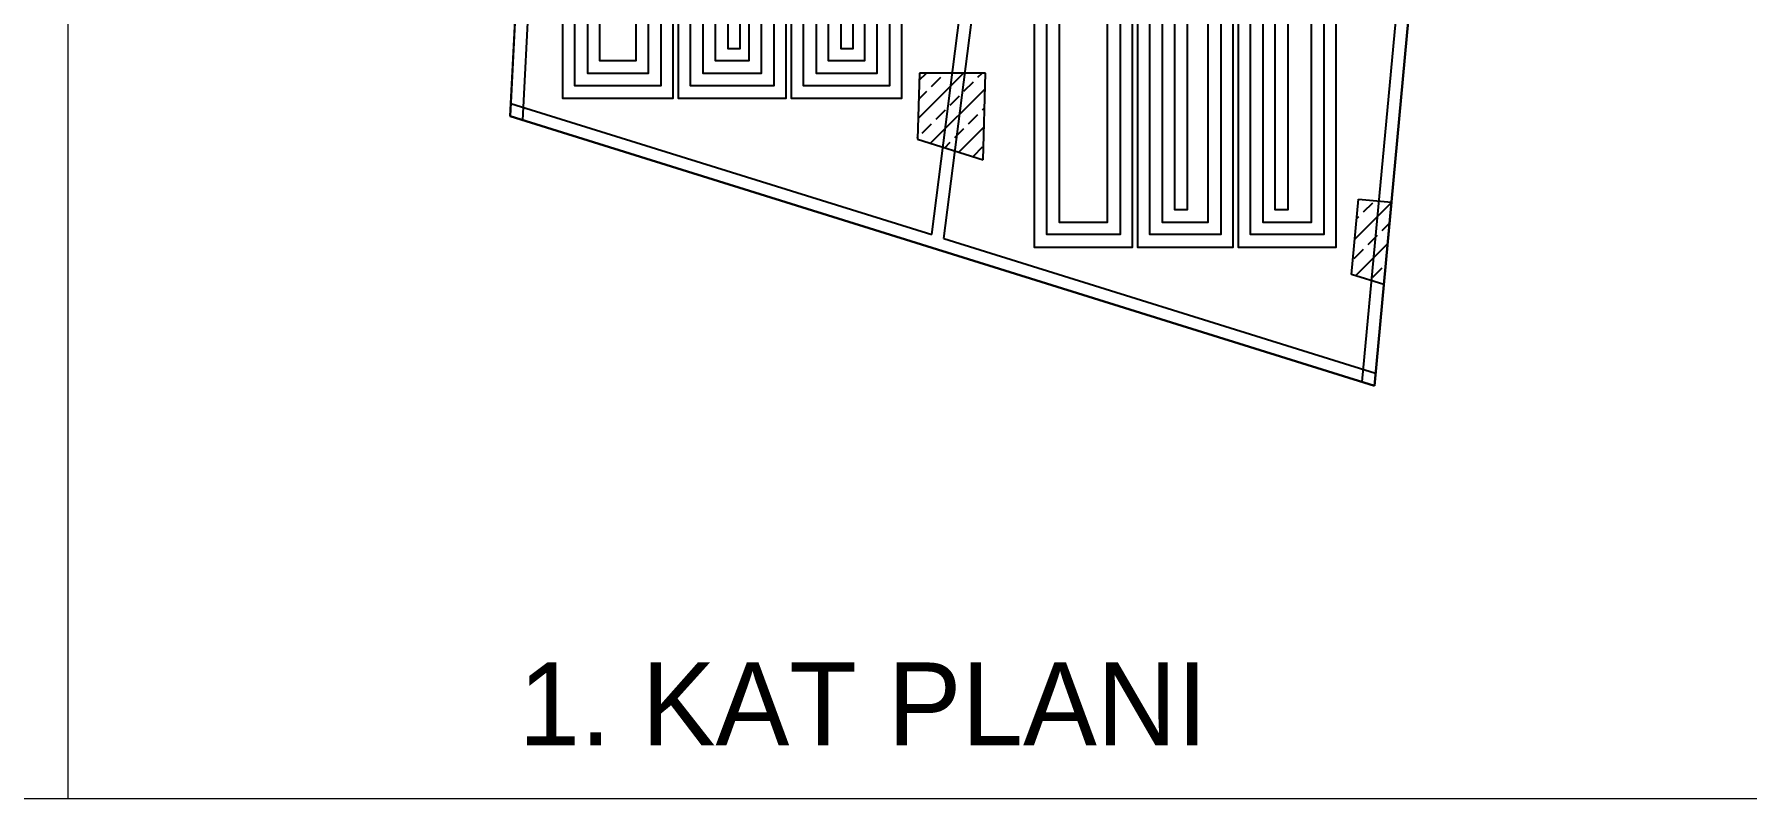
# Model space of a CAD drawing. Header units: centimetres. Extents: x 247996 to 315152, y -468471 to -440326.
# Drawn here: x 284837 to 286906, y -447827 to -446903 of the extents above; entities that cross this region are included whole.
import ezdxf

# ---------------------------------------------------------------- set-up
doc = ezdxf.new("R2010")
doc.units = ezdxf.units.CM
doc.layers.add('SCOTT-ANTED', color=144, linetype='Continuous', lineweight=0)
doc.layers.add('SCOTT-MKDU0', color=50, linetype='Continuous')
doc.layers.add('SCOTT-MTY-PEX-BORU', color=1, linetype='Continuous')

msp = doc.modelspace()

# ---------------------------------------------------------------- linework, layer by layer
at = {"layer": 'SCOTT-ANTED'}
for p, q in [((284877.3, -440326.5), (284877.3, -447826.5)), ((315151.7, -447826.5), (278382, -447826.5))]:
    msp.add_line(p, q, dxfattribs=at)
at = {"layer": 'SCOTT-MKDU0', "color": 8, "ltscale": 0.03}
for p, q in [((286456, -447327.5), (286843.2, -443160.1)), ((286843.2, -443160.1), (286456, -447327.5)), ((286441.3, -447322.9), (286604.5, -445566.7)), ((285935.7, -447149.6), (286122.8, -445681.2)), ((285921.2, -447145), (286096.8, -445766.7)), ((285469.3, -445867), (285411.7, -447001.9)), ((285483.5, -445882.7), (285426.5, -447006.5)), ((285411.7, -447001.9), (285418, -446878.1)), ((285906.2, -446949.7), (285903.9, -447029.6)), ((285904.6, -447004.8), (285959.6, -446949.7)), ((285905.9, -446958.5), (285914.7, -446949.7)), ((285986.2, -446949.7), (285906.2, -446949.7)), ((285920.8, -446966), (285932.1, -446954.8)), ((285960.1, -446971.7), (285971.4, -446960.4)), ((285977, -446954.8), (285982.1, -446949.7)), ((285983.2, -447054.4), (285986.2, -446949.7)), ((285905.2, -446981.7), (285915.2, -446971.7)), ((285919.7, -447034.6), (285985.6, -446968.6)), ((285943.3, -446988.5), (285954.5, -446977.3)), ((285411.7, -447001.9), (286456, -447327.5)), ((286456, -447327.5), (285411.7, -447001.9)), ((285412.5, -446986.4), (285921.2, -447145)), ((285926.5, -447005.3), (285937.7, -446994.1)), ((285965.7, -447010.9), (285977, -446999.7)), ((285982.6, -446994.1), (285985, -446991.7)), ((285909.6, -447022.2), (285920.8, -447010.9)), ((285948.9, -447027.8), (285960.1, -447016.6)), ((285953.9, -447045.2), (285984.3, -447014.8)), ((285903.9, -447027.9), (285904, -447027.8)), ((285903.9, -447029.6), (285983.2, -447054.4)), ((285936.8, -447039.9), (285943.3, -447033.4)), ((285971.4, -447050.2), (285982.6, -447039)), ((286428.3, -447193.2), (286436.7, -447102.1)), ((286432.2, -447150.6), (286476.5, -447106.3)), ((286436.7, -447102.1), (286476.6, -447105.8)), ((286442.8, -447117.6), (286454, -447106.4)), ((286476.6, -447105.8), (286467.3, -447205.3)), ((286434.5, -447125.9), (286437.2, -447123.2)), ((286448.4, -447156.9), (286459.7, -447145.7)), ((286465.3, -447140), (286474.2, -447131.1)), ((285935.7, -447149.6), (286457.4, -447312.2)), ((286431.6, -447173.7), (286442.8, -447162.5)), ((286433.1, -447194.7), (286471.9, -447155.9)), ((286454, -447196.2), (286465.3, -447184.9)), ((286467.3, -447205.3), (286428.3, -447193.2))]:
    msp.add_line(p, q, dxfattribs=at)
at = {"layer": 'SCOTT-MTY-PEX-BORU'}
for points in [[(285475, -446466), (285475, -446980), (285608.7, -446980), (285608.7, -446496)], [(285614.7, -446466), (285614.7, -446980), (285745.3, -446980), (285745.3, -446466)], [(285730.3, -446481), (285730.3, -446965), (285629.7, -446965), (285629.7, -446466)], [(285644.7, -446466), (285644.7, -446950), (285715.3, -446950), (285715.3, -446496)], [(285751.3, -446466), (285751.3, -446980), (285885, -446980), (285885, -446466)], [(285870, -446481), (285870, -446965), (285766.3, -446965), (285766.3, -446466)], [(285781.3, -446466), (285781.3, -446950), (285855, -446950), (285855, -446496)], [(285593.7, -446511), (285593.7, -446965), (285490, -446965), (285490, -446481)], [(285700.3, -446511), (285700.3, -446935), (285659.7, -446935), (285659.7, -446481)], [(285840, -446511), (285840, -446935), (285796.3, -446935), (285796.3, -446481)], [(286045, -446476), (286045, -447160), (286163.7, -447160), (286163.7, -446506)], [(286169.7, -446476), (286169.7, -447160), (286285.3, -447160), (286285.3, -446476)], [(286270.3, -446491), (286270.3, -447145), (286184.7, -447145), (286184.7, -446476)], [(286199.7, -446476), (286199.7, -447130), (286255.3, -447130), (286255.3, -446506)], [(286291.3, -446476), (286291.3, -447160), (286410, -447160), (286410, -446476)], [(286395, -446491), (286395, -447145), (286306.3, -447145), (286306.3, -446476)], [(286321.3, -446476), (286321.3, -447130), (286380, -447130), (286380, -446506)], [(285505, -446496), (285505, -446950), (285578.7, -446950), (285578.7, -446526)], [(285674.7, -446496), (285674.7, -446920), (285689.7, -446920), (285689.7, -446511)], [(285811.3, -446496), (285811.3, -446920), (285826.3, -446920), (285826.3, -446511)], [(286148.7, -446521), (286148.7, -447145), (286060, -447145), (286060, -446491)], [(286075, -446506), (286075, -447130), (286133.7, -447130), (286133.7, -446536)], [(286229.7, -446506), (286229.7, -447115), (286214.7, -447115), (286214.7, -446491)], [(286351.3, -446506), (286351.3, -447115), (286336.3, -447115), (286336.3, -446491)], [(285563.7, -446541), (285563.7, -446935), (285520, -446935), (285520, -446511)]]:
    msp.add_lwpolyline(points, dxfattribs=at)

# ---------------------------------------------------------------- texts
at = {"layer": 'SCOTT-MKDU0', "color": 8, "ltscale": 0.03, "insert": (285422, -447661.9), "char_height": 100, "attachment_point": 1}
msp.add_mtext_dynamic_manual_height_columns('1. KAT PLANI', width=6918.504, gutter_width=6, heights=[0], dxfattribs=at)

doc.saveas('drawing.dxf')
